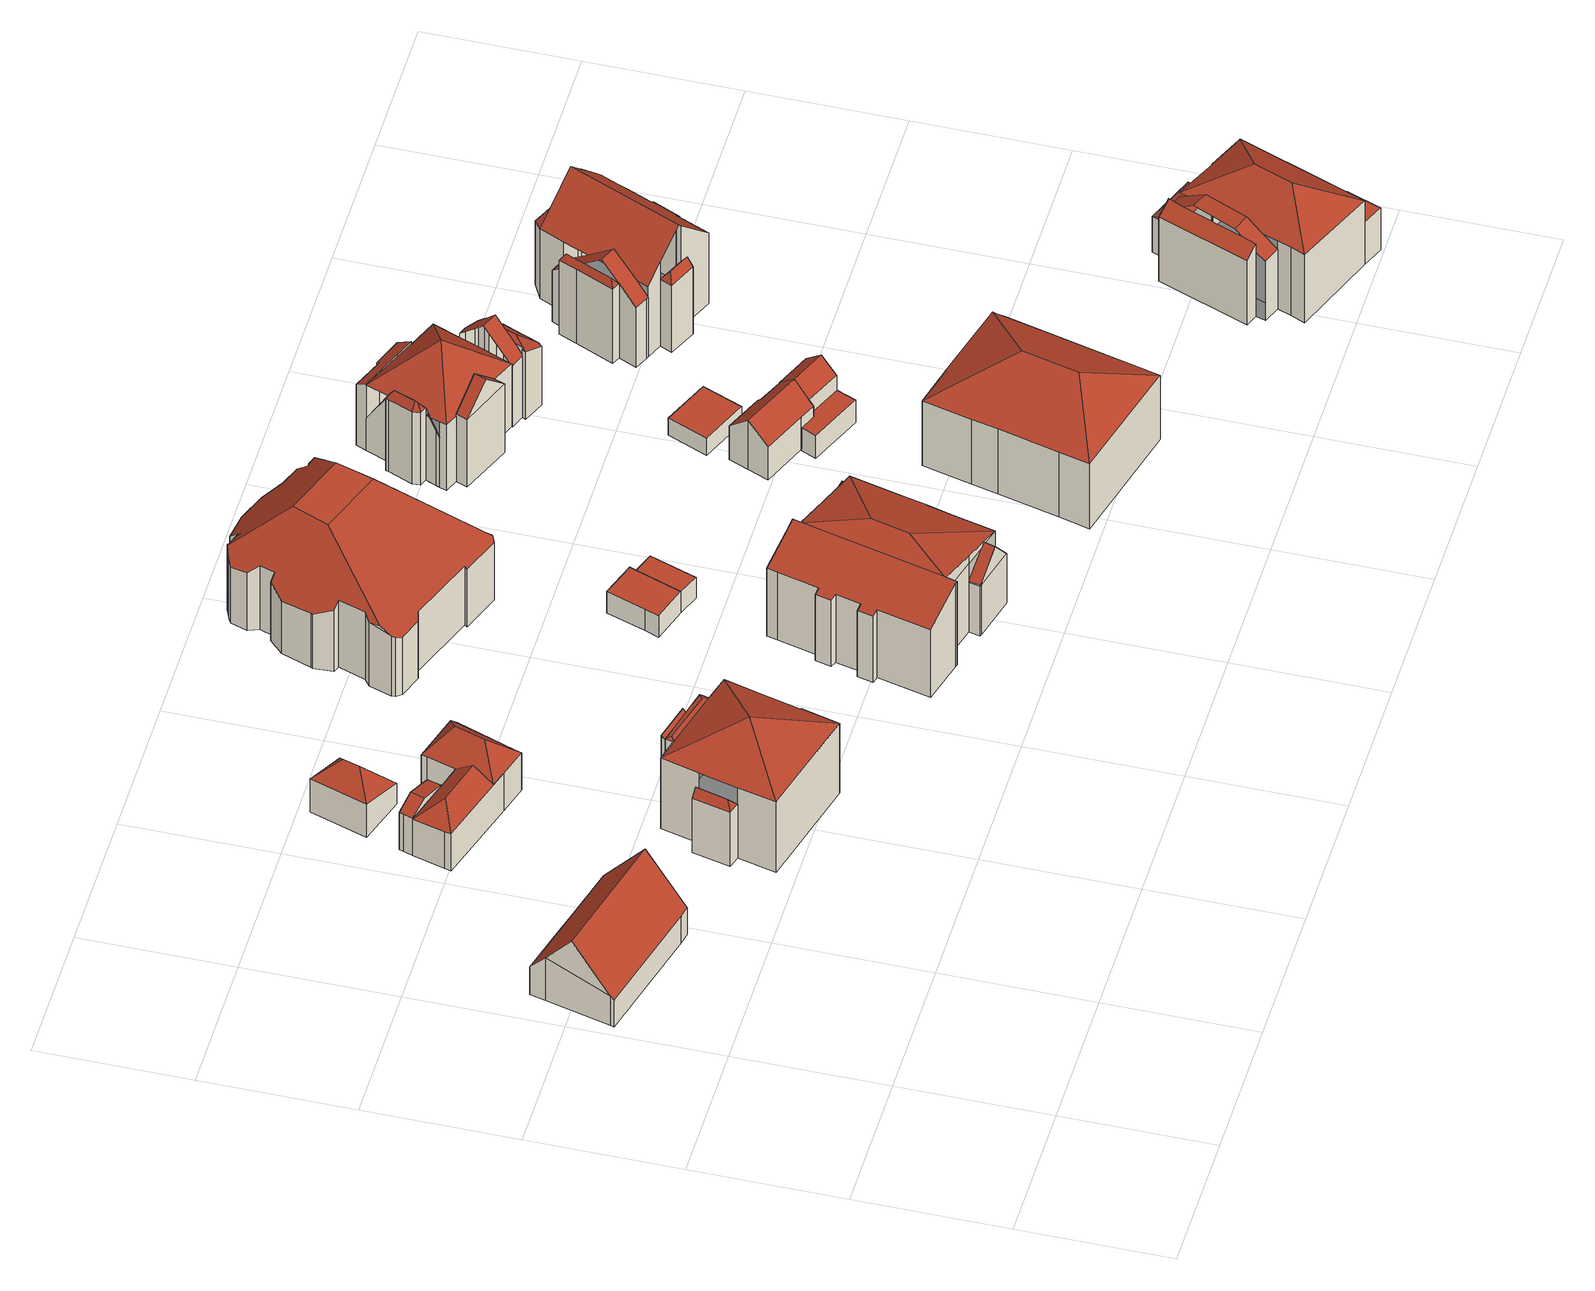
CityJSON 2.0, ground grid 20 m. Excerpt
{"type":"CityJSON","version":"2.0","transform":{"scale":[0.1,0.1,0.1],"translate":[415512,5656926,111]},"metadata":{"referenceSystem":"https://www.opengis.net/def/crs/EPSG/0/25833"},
"CityObjects":{
"building1":{"type":"Building","attributes":{"Dachtyp_tdc":"tdcFreeFormRoof","Gemeindeschluessel":14612000,"Dachneigung":51.01,"QualitaetDacherkennung":74,"Geometrietyp2DReferenz":"3000","measuredHeight":11.32,"function":"31001_9998","roofType":"5000"},"geometry":[{"type":"Solid","lod":"2","boundaries":[[[[0,1,2,3]],[[1,4,5,2]],[[4,6,7,5]],[[6,8,9,7]],[[8,10,11,9]],[[10,12,13,11]],[[12,14,15,13]],[[14,16,17,15]],[[16,0,3,17]],[[16,14,18,19,1,0]],[[18,12,10,8,6,4,19]],[[14,12,18]],[[4,1,19]],[[3,2,5,7,9,11,13,15,17]]]],"semantics":{"surfaces":[{"type":"WallSurface"},{"type":"RoofSurface"},{"type":"GroundSurface"}],"values":[[0,0,0,0,0,0,0,0,0,1,1,0,0,2]]}}]},
"building2":{"type":"Building","attributes":{"Gemeindeschluessel":14612000,"Geometrietyp2DReferenz":"3000","function":"31001_9998","roofType":"9999"},"children":["building2-1","building2-2","building2-3","building2-4","building2-5"]},
"building2-1":{"type":"BuildingPart","attributes":{"Dachtyp_tdc":"tdcPolyFlatRoof","Dachneigung":0,"QualitaetDacherkennung":44,"Geometrietyp2DReferenz":"3000","measuredHeight":8.8,"roofType":"1000"},"parents":["building2"],"geometry":[{"type":"MultiSurface","lod":"2","boundaries":[[[20,21,22,23]],[[21,24,25,22]],[[24,26,27,25]],[[26,28,29,27]],[[28,26,24,21,20]],[[23,22,25,27,29]]],"semantics":{"surfaces":[{"type":"WallSurface"},{"type":"RoofSurface"},{"type":"GroundSurface"}],"values":[0,0,0,0,1,2]}}]},
"building2-2":{"type":"BuildingPart","attributes":{"Dachtyp_tdc":"tdcPolyFlatRoof","Dachneigung":46.73,"QualitaetDacherkennung":47,"Geometrietyp2DReferenz":"3000","measuredHeight":9.84,"roofType":"2100"},"parents":["building2"],"geometry":[{"type":"MultiSurface","lod":"2","boundaries":[[[30,31,32,33]],[[34,35,36,37]],[[35,30,33,36]],[[35,34,31,30]],[[33,32,37,36]]],"semantics":{"surfaces":[{"type":"WallSurface"},{"type":"RoofSurface"},{"type":"GroundSurface"}],"values":[0,0,0,1,2]}}]},
"building2-3":{"type":"BuildingPart","attributes":{"Dachtyp_tdc":"tdcTentRoof","Dachneigung":27.14,"QualitaetDacherkennung":85,"Geometrietyp2DReferenz":"3000","measuredHeight":15.43,"roofType":"3500"},"parents":["building2"],"geometry":[{"type":"MultiSurface","lod":"2","boundaries":[[[38,39,40,41]],[[39,42,40]],[[43,44,45,46,47]],[[44,48,49,45]],[[48,50,51,49]],[[52,53,54,55,56,57]],[[38,52,57]],[[44,43,39,38,57]],[[56,58,50,48,44,57]],[[59,60,23,29,27,61,41,40,46,45,49]],[[58,59,62]],[[58,56,60,59]],[[56,55,23,60]],[[55,20,23]],[[54,53,27,29,28]],[[53,52,61,27]],[[52,38,41,61]]],"semantics":{"surfaces":[{"type":"WallSurface"},{"type":"RoofSurface"},{"type":"GroundSurface"}],"values":[0,0,0,0,0,1,1,1,1,2,0,0,0,0,0,0,0]}}]},
"building2-4":{"type":"BuildingPart","attributes":{"Dachtyp_tdc":"tdcFreeFormRoof","Dachneigung":53.47,"QualitaetDacherkennung":3,"Geometrietyp2DReferenz":"3000","measuredHeight":9.96,"roofType":"5000"},"parents":["building2"],"geometry":[{"type":"MultiSurface","lod":"2","boundaries":[[[42,63,64,40]],[[63,65,66,64]],[[65,47,46,66]],[[67,65,63,68]],[[68,63,42]],[[42,47,67,68]],[[65,67,47]],[[64,66,46,40]]],"semantics":{"surfaces":[{"type":"WallSurface"},{"type":"RoofSurface"},{"type":"GroundSurface"}],"values":[0,0,0,1,1,1,0,2]}}]},
"building2-5":{"type":"BuildingPart","attributes":{"Dachtyp_tdc":"tdcFreeFormRoof","Dachneigung":20.37,"QualitaetDacherkennung":21,"Geometrietyp2DReferenz":"3000","measuredHeight":11.45,"roofType":"5000"},"parents":["building2"],"geometry":[{"type":"MultiSurface","lod":"2","boundaries":[[[69,34,37]],[[70,32,31]],[[70,71,72,32]],[[71,62,59,72]],[[51,73,74,49]],[[73,69,37,74]],[[62,71,75]],[[71,70,69,73,76,75]],[[73,51,76]],[[51,62,75,76]],[[37,32,72,59,49,74]]],"semantics":{"surfaces":[{"type":"WallSurface"},{"type":"RoofSurface"},{"type":"GroundSurface"}],"values":[0,0,0,0,0,0,1,1,1,1,2]}}]},
"building3":{"type":"Building","attributes":{"Gemeindeschluessel":14612000,"Geometrietyp2DReferenz":"3000","function":"31001_9998","roofType":"9999"},"children":["building3-1","building3-2","building3-3"]},
"building3-1":{"type":"BuildingPart","attributes":{"Dachtyp_tdc":"tdcHipAndGableRoof","Dachneigung":32.2,"QualitaetDacherkennung":70,"Geometrietyp2DReferenz":"3000","measuredHeight":7.79,"roofType":"5000"},"parents":["building3"],"geometry":[{"type":"MultiSurface","lod":"2","boundaries":[[[77,78,79,80]],[[78,81,82,79]],[[81,83,84,82]],[[83,85,86,84]],[[87,88,89,90]],[[85,83,81,91]],[[81,78,77,92,93,91]],[[93,94,88,87,85,91]],[[95,96,80,79,82,84,86,90,89]]],"semantics":{"surfaces":[{"type":"WallSurface"},{"type":"RoofSurface"},{"type":"GroundSurface"}],"values":[0,0,0,0,0,1,1,1,2]}}]},
"building3-2":{"type":"BuildingPart","attributes":{"Dachtyp_tdc":"tdcGableRoof","Dachneigung":15.29,"QualitaetDacherkennung":46,"Geometrietyp2DReferenz":"3000","measuredHeight":7.12,"roofType":"3100"},"parents":["building3"],"geometry":[{"type":"MultiSurface","lod":"2","boundaries":[[[97,98,99,100]],[[98,101,87,90,99]],[[102,103,104,86,85]],[[103,105,106,104]],[[105,97,100,106]],[[107,105,103,102,108]],[[109,110,107,108,111]],[[98,109,111,101]],[[101,111,108,102]],[[97,110,109,98]],[[105,107,110,97]],[[100,99,90,86,104,106]]],"semantics":{"surfaces":[{"type":"WallSurface"},{"type":"RoofSurface"},{"type":"GroundSurface"}],"values":[0,0,0,0,0,1,1,0,0,0,0,2]}}]},
"building3-3":{"type":"BuildingPart","attributes":{"Dachtyp_tdc":"tdcFreeFormRoof","Dachneigung":42.94,"QualitaetDacherkennung":21,"Geometrietyp2DReferenz":"3000","measuredHeight":9.17,"roofType":"5000"},"parents":["building3"],"geometry":[{"type":"MultiSurface","lod":"2","boundaries":[[[112,113,114,115]],[[113,116,117,114]],[[116,118,119,117]],[[118,120,121,119]],[[120,78,79,121]],[[78,77,80,79]],[[122,123,124,89,88]],[[123,112,115,124]],[[92,77,78,120,125]],[[120,118,116,113,126,125]],[[113,112,126]],[[112,123,122,94,127,92,125,126]],[[115,114,117,119,121,79,80,96,95,89,124]]],"semantics":{"surfaces":[{"type":"WallSurface"},{"type":"RoofSurface"},{"type":"GroundSurface"}],"values":[0,0,0,0,0,0,0,0,1,1,1,1,2]}}]},
"building4":{"type":"Building","attributes":{"Dachtyp_tdc":"tdcHipRoof","Gemeindeschluessel":14612000,"Dachneigung":48.96,"QualitaetDacherkennung":62,"Geometrietyp2DReferenz":"3000","measuredHeight":7.81,"function":"31001_9998","roofType":"3200"},"geometry":[{"type":"Solid","lod":"2","boundaries":[[[[128,129,130,131]],[[129,132,133,130]],[[132,134,135,133]],[[134,128,131,135]],[[132,129,136]],[[128,134,137]],[[129,128,137,136]],[[134,132,136,137]],[[131,130,133,135]]]],"semantics":{"surfaces":[{"type":"WallSurface"},{"type":"RoofSurface"},{"type":"GroundSurface"}],"values":[[0,0,0,0,1,1,1,1,2]]}}]},
"building5":{"type":"Building","attributes":{"Gemeindeschluessel":14612000,"Geometrietyp2DReferenz":"3000","function":"31001_9998","roofType":"9999"},"children":["building5-1","building5-2","building5-3","building5-4","building5-5"]},
"building5-1":{"type":"BuildingPart","attributes":{"Dachtyp_tdc":"tdcPolyFlatRoof","Dachneigung":8.29,"QualitaetDacherkennung":26,"Geometrietyp2DReferenz":"3000","measuredHeight":9.78,"roofType":"2100"},"parents":["building5"],"geometry":[{"type":"MultiSurface","lod":"2","boundaries":[[[138,139,140,141]],[[139,142,143,140]],[[142,144,145,143]],[[144,146,147,145]],[[146,144,142,139,138]],[[141,140,143,145,147]]],"semantics":{"surfaces":[{"type":"WallSurface"},{"type":"RoofSurface"},{"type":"GroundSurface"}],"values":[0,0,0,0,1,2]}}]},
"building5-2":{"type":"BuildingPart","attributes":{"Dachtyp_tdc":"tdcGableRoof","Dachneigung":42.29,"QualitaetDacherkennung":9,"Geometrietyp2DReferenz":"3000","measuredHeight":11.62,"roofType":"3100"},"parents":["building5"],"geometry":[{"type":"MultiSurface","lod":"2","boundaries":[[[148,149,150,151]],[[149,152,153,150]],[[152,154,155,153]],[[156,148,151,157]],[[156,158,159,160,148]],[[161,162,160,159,163,164]],[[152,161,164,154]],[[149,162,161,152]],[[148,160,162,149]],[[151,150,153,155,157]]],"semantics":{"surfaces":[{"type":"WallSurface"},{"type":"RoofSurface"},{"type":"GroundSurface"}],"values":[0,0,0,0,1,1,0,0,0,2]}}]},
"building5-3":{"type":"BuildingPart","attributes":{"Dachtyp_tdc":"tdcFreeFormRoof","Dachneigung":37.3,"QualitaetDacherkennung":18,"Geometrietyp2DReferenz":"3000","measuredHeight":4,"roofType":"5000"},"parents":["building5"],"geometry":[{"type":"MultiSurface","lod":"2","boundaries":[[[165,166,167,168]],[[166,169,170,167]],[[169,171,172,170]],[[173,171,169]],[[174,173,169,166]],[[174,166,165]],[[173,174,165,171]],[[168,167,170,172]]],"semantics":{"surfaces":[{"type":"WallSurface"},{"type":"RoofSurface"},{"type":"GroundSurface"}],"values":[0,0,0,0,1,1,1,2]}}]},
"building5-4":{"type":"BuildingPart","attributes":{"Dachtyp_tdc":"tdcPolyFlatRoof","Dachneigung":21.59,"QualitaetDacherkennung":48,"Geometrietyp2DReferenz":"3000","measuredHeight":13.67,"roofType":"2100"},"parents":["building5"],"geometry":[{"type":"MultiSurface","lod":"2","boundaries":[[[175,176,177,178]],[[175,179,180,176]],[[179,181,182,180]],[[181,183,184,182]],[[183,185,186,184]],[[185,187,188,186]],[[187,189,190,188]],[[189,191,192,190]],[[191,193,194,192]],[[193,195,196,194]],[[195,197,198,196]],[[197,199,200,198]],[[199,201,202,200]],[[201,203,204,202]],[[203,205,206,204]],[[205,207,208,206]],[[207,209,210,208]],[[209,211,212,210]],[[209,207,205,203,201,199,197,195,193,191,189,187,185,183,181,179,175]],[[176,180,182,184,186,188,190,192,194,196,198,200,202,204,206,208,210]]],"semantics":{"surfaces":[{"type":"WallSurface"},{"type":"RoofSurface"},{"type":"GroundSurface"}],"values":[0,0,0,0,0,0,0,0,0,0,0,0,0,0,0,0,0,0,1,2]}}]},
"building5-5":{"type":"BuildingPart","attributes":{"Dachtyp_tdc":"tdcHipRoof","Dachneigung":21.7,"QualitaetDacherkennung":45,"Geometrietyp2DReferenz":"3000","measuredHeight":14.45,"roofType":"3200"},"parents":["building5"],"geometry":[{"type":"MultiSurface","lod":"2","boundaries":[[[212,213,138,141,210]],[[214,215,168,147,146]],[[215,165,168]],[[216,217,218,172,171]],[[217,219,156,157,218]],[[220,177,176,155,154,164]],[[214,221,211,222]],[[178,223,219,224]],[[211,178,224,222]],[[217,216,215,214,222,224,219]],[[220,223,178,177]],[[219,223,220,163,158]],[[212,211,221,213]],[[213,221,214]],[[210,141,147,168,172,218,157,155,176]]],"semantics":{"surfaces":[{"type":"WallSurface"},{"type":"RoofSurface"},{"type":"GroundSurface"}],"values":[0,0,0,0,0,0,1,1,1,1,0,0,0,0,2]}}]},
"building6":{"type":"Building","attributes":{"Dachtyp_tdc":"tdcPolyFlatRoof","Gemeindeschluessel":14612000,"Dachneigung":0,"QualitaetDacherkennung":77,"Geometrietyp2DReferenz":"3000","measuredHeight":3.5,"function":"31001_9998","roofType":"1000"},"geometry":[{"type":"Solid","lod":"2","boundaries":[[[[225,226,227,228]],[[226,229,230,227]],[[229,231,232,230]],[[231,233,234,232]],[[233,235,236,234]],[[235,225,228,236]],[[235,233,231,229,226,225]],[[228,227,230,232,234,236]]]],"semantics":{"surfaces":[{"type":"WallSurface"},{"type":"RoofSurface"},{"type":"GroundSurface"}],"values":[[0,0,0,0,0,0,1,2]]}}]},
"building7":{"type":"Building","attributes":{"Dachtyp_tdc":"tdcFreeFormRoof","Gemeindeschluessel":14612000,"Dachneigung":26.43,"QualitaetDacherkennung":28,"Geometrietyp2DReferenz":"3000","measuredHeight":16.32,"function":"31001_9998","roofType":"5000"},"geometry":[{"type":"Solid","lod":"2","boundaries":[[[[237,238,239,240]],[[238,241,242,239]],[[241,243,244,242]],[[243,245,246,244]],[[245,247,248,246]],[[247,249,250,248]],[[249,251,252,250]],[[251,253,254,252]],[[253,255,256,254]],[[255,257,258,256]],[[257,259,260,258]],[[259,261,262,260]],[[261,263,264,262]],[[263,265,266,264]],[[265,267,268,266]],[[267,269,270,268]],[[269,271,272,270]],[[271,273,274,272]],[[273,275,276,274]],[[275,277,278,276]],[[277,279,280,278]],[[279,281,282,280]],[[281,283,284,282]],[[283,285,286,284]],[[285,287,288,286]],[[287,289,290,288]],[[289,291,292,290]],[[291,293,294,292]],[[293,295,296,294]],[[295,297,298,296]],[[297,299,300,298]],[[299,301,302,300]],[[301,303,304,302]],[[303,305,306,304]],[[305,307,308,306]],[[307,309,310,308]],[[309,311,312,310]],[[311,313,314,312]],[[313,315,316,314]],[[315,317,318,316]],[[317,319,320,318]],[[319,321,322,320]],[[321,237,240,322]],[[323,287,285,283,281,279,277,275,273,271,269,267,324,325,326]],[[307,305,303,301,299,297,295,293,291,289,323,326,327,328]],[[327,329,330,237,321,319,317,315,313,311,309,328]],[[329,325,324,265,263,261,259,257,255,253,251,249,247,245,243,241,238,330]],[[327,326,325,329]],[[289,287,323]],[[238,237,330]],[[267,265,324]],[[309,307,328]],[[240,239,242,244,246,248,250,252,254,256,258,260,262,264,266,268,270,272,274,276,278,280,282,284,286,288,290,292,294,296,298,300,302,304,306,308,310,312,314,316,318,320,322]]]],"semantics":{"surfaces":[{"type":"WallSurface"},{"type":"RoofSurface"},{"type":"GroundSurface"}],"values":[[0,0,0,0,0,0,0,0,0,0,0,0,0,0,0,0,0,0,0,0,0,0,0,0,0,0,0,0,0,0,0,0,0,0,0,0,0,0,0,0,0,0,0,1,1,1,1,1,0,0,0,0,2]]}}]},
"building8":{"type":"Building","attributes":{"Dachtyp_tdc":"tdcPolyFlatRoof","Gemeindeschluessel":14612000,"Dachneigung":0,"QualitaetDacherkennung":54,"Geometrietyp2DReferenz":"3000","measuredHeight":3.42,"function":"31001_9998","roofType":"1000"},"geometry":[{"type":"Solid","lod":"2","boundaries":[[[[331,332,234,236]],[[332,333,334,234]],[[333,335,336,334]],[[335,331,236,336]],[[335,333,332,331]],[[236,234,334,336]]]],"semantics":{"surfaces":[{"type":"WallSurface"},{"type":"RoofSurface"},{"type":"GroundSurface"}],"values":[[0,0,0,0,1,2]]}}]},
"building9":{"type":"Building","attributes":{"name":"Architektenkammer Sachsen Haus der Architekten","Gemeindeschluessel":14612000,"Geometrietyp2DReferenz":"3000","function":"31001_3010","roofType":"9999"},"children":["building9-1","building9-2","building9-3"]},
"building9-1":{"type":"BuildingPart","attributes":{"Dachtyp_tdc":"tdcFreeFormRoof","Dachneigung":59.93,"QualitaetDacherkennung":36,"Geometrietyp2DReferenz":"3000","measuredHeight":4.04,"roofType":"5000"},"parents":["building9"],"geometry":[{"type":"MultiSurface","lod":"2","boundaries":[[[337,338,339,340]],[[341,342,343,344]],[[342,337,340,343]],[[345,342,341]],[[346,345,341,338]],[[346,338,337]],[[345,346,337,342]],[[340,339,344,343]]],"semantics":{"surfaces":[{"type":"WallSurface"},{"type":"RoofSurface"},{"type":"GroundSurface"}],"values":[0,0,0,1,1,1,1,2]}}]},
"building9-2":{"type":"BuildingPart","attributes":{"Dachtyp_tdc":"tdcHipRoof","Dachneigung":29.48,"QualitaetDacherkennung":61,"Geometrietyp2DReferenz":"3000","measuredHeight":15.43,"roofType":"3200"},"parents":["building9"],"geometry":[{"type":"MultiSurface","lod":"2","boundaries":[[[347,348,349,350]],[[348,351,352,353,349]],[[354,355,356,357,358]],[[355,359,360,356]],[[359,361,362,360]],[[361,363,364,362]],[[363,365,366,364]],[[365,367,368,366]],[[367,347,350,368]],[[363,361,369]],[[354,351,348,370]],[[361,359,355,354,370,369]],[[348,347,367,365,363,369,370]],[[350,349,353,357,356,360,362,364,366,368]]],"semantics":{"surfaces":[{"type":"WallSurface"},{"type":"RoofSurface"},{"type":"GroundSurface"}],"values":[0,0,0,0,0,0,0,0,0,1,1,1,1,2]}}]},
"building9-3":{"type":"BuildingPart","attributes":{"Dachtyp_tdc":"tdcPolyFlatRoof","Dachneigung":0,"QualitaetDacherkennung":35,"Geometrietyp2DReferenz":"3000","measuredHeight":3.12,"roofType":"1000"},"parents":["building9"],"geometry":[{"type":"MultiSurface","lod":"2","boundaries":[[[371,358,357,372]],[[352,373,341,344,353]],[[374,371,372,339,338]],[[374,373,352,358,371]],[[372,357,353,344,339]]],"semantics":{"surfaces":[{"type":"WallSurface"},{"type":"RoofSurface"},{"type":"GroundSurface"}],"values":[0,0,0,1,2]}}]},
"building10":{"type":"Building","attributes":{"Gemeindeschluessel":14612000,"Geometrietyp2DReferenz":"3000","function":"31001_9998","roofType":"9999"},"children":["building10-1","building10-2"]},
"building10-1":{"type":"BuildingPart","attributes":{"Dachtyp_tdc":"tdcGableRoof","Dachneigung":44.21,"QualitaetDacherkennung":75,"Geometrietyp2DReferenz":"3000","measuredHeight":8.15,"roofType":"3100"},"parents":["building10"],"geometry":[{"type":"MultiSurface","lod":"2","boundaries":[[[375,376,377,378,379]],[[376,380,381,377]],[[380,382,383,381]],[[380,376,384]],[[376,375,385,386,384]],[[382,380,384,386]],[[378,377,381,383,387]]],"semantics":{"surfaces":[{"type":"WallSurface"},{"type":"RoofSurface"},{"type":"GroundSurface"}],"values":[0,0,0,0,1,1,2]}}]},
"building10-2":{"type":"BuildingPart","attributes":{"Dachtyp_tdc":"tdcGableRoof","Dachneigung":44.23,"QualitaetDacherkennung":72,"Geometrietyp2DReferenz":"3000","measuredHeight":8.15,"roofType":"3100"},"parents":["building10"],"geometry":[{"type":"MultiSurface","lod":"2","boundaries":[[[388,379,378,389]],[[382,390,391,383]],[[390,392,393,391]],[[392,394,395,393]],[[394,396,397,395]],[[396,398,399,397]],[[398,400,401,399]],[[400,388,389,401]],[[396,394,392,390,382,386]],[[386,385,402,379,388,400,398,396]],[[389,378,387,383,391,393,395,397,399,401]]],"semantics":{"surfaces":[{"type":"WallSurface"},{"type":"RoofSurface"},{"type":"GroundSurface"}],"values":[0,0,0,0,0,0,0,0,1,1,2]}}]},
"building11":{"type":"Building","attributes":{"Dachtyp_tdc":"tdcPolyFlatRoof","Gemeindeschluessel":14612000,"Dachneigung":0,"QualitaetDacherkennung":57,"Geometrietyp2DReferenz":"3000","measuredHeight":3.63,"function":"31001_9998","roofType":"1000"},"geometry":[{"type":"Solid","lod":"2","boundaries":[[[[403,404,405,406]],[[404,407,408,405]],[[407,409,410,408]],[[409,411,412,410]],[[411,413,414,412]],[[413,403,406,414]],[[413,411,409,407,404,403]],[[406,405,408,410,412,414]]]],"semantics":{"surfaces":[{"type":"WallSurface"},{"type":"RoofSurface"},{"type":"GroundSurface"}],"values":[[0,0,0,0,0,0,1,2]]}}]},
"building12":{"type":"Building","attributes":{"Gemeindeschluessel":14612000,"Geometrietyp2DReferenz":"3000","function":"31001_9998","roofType":"9999"},"children":["building12-1","building12-2","building12-3","building12-4","building12-5","building12-6"]},
"building12-1":{"type":"BuildingPart","attributes":{"Dachtyp_tdc":"tdcTentRoof","Dachneigung":43.11,"QualitaetDacherkennung":30,"Geometrietyp2DReferenz":"3000","measuredHeight":15.94,"roofType":"3500"},"parents":["building12"],"geometry":[{"type":"MultiSurface","lod":"2","boundaries":[[[415,416,417,418,419]],[[416,420,421,417]],[[420,422,423,421]],[[424,425,426,427]],[[425,428,429,426]],[[428,430,429]],[[431,432,433,434]],[[432,435,436,433]],[[416,415,437,438,435,432,439]],[[425,424,422,420,416,439]],[[440,441,442,443,444,428,425,439]],[[432,431,440,439]],[[436,445,418,417,421,423,427,426,429,446,447,448,434,433]]],"semantics":{"surfaces":[{"type":"WallSurface"},{"type":"RoofSurface"},{"type":"GroundSurface"}],"values":[0,0,0,0,0,0,0,0,1,1,1,1,2]}}]},
"building12-2":{"type":"BuildingPart","attributes":{"Dachtyp_tdc":"tdcFreeFormRoof","Dachneigung":45.08,"QualitaetDacherkennung":37,"Geometrietyp2DReferenz":"3000","measuredHeight":14.16,"roofType":"5000"},"parents":["building12"],"geometry":[{"type":"MultiSurface","lod":"2","boundaries":[[[449,419,418,450]],[[451,452,453,436,435]],[[452,454,455,453]],[[454,456,457,455]],[[456,458,459,457]],[[458,460,461,459]],[[460,462,461]],[[463,449,450]],[[464,460,458,456,454,452,451,465]],[[465,437,419,449,463,466,467,464]],[[418,445,436,453,455,457,459,461,468,469,450]]],"semantics":{"surfaces":[{"type":"WallSurface"},{"type":"RoofSurface"},{"type":"GroundSurface"}],"values":[0,0,0,0,0,0,0,0,1,1,2]}}]},
"building12-3":{"type":"BuildingPart","attributes":{"Dachtyp_tdc":"tdcGableRoof","Dachneigung":44.56,"QualitaetDacherkennung":55,"Geometrietyp2DReferenz":"3000","measuredHeight":14.7,"roofType":"3100"},"parents":["building12"],"geometry":[{"type":"MultiSurface","lod":"2","boundaries":[[[470,471,472,423,422]],[[471,473,474,472]],[[473,475,424,427,474]],[[473,471,476]],[[470,475,477]],[[471,470,477,476]],[[475,473,476,477]],[[423,472,474,427]]],"semantics":{"surfaces":[{"type":"WallSurface"},{"type":"RoofSurface"},{"type":"GroundSurface"}],"values":[0,0,0,0,0,1,1,2]}}]},
"building12-4":{"type":"BuildingPart","attributes":{"Dachtyp_tdc":"tdcFreeFormRoof","Dachneigung":59.5,"QualitaetDacherkennung":34,"Geometrietyp2DReferenz":"3000","measuredHeight":12.99,"roofType":"5000"},"parents":["building12"],"geometry":[{"type":"MultiSurface","lod":"2","boundaries":[[[430,478,479,429]],[[478,480,446,479]],[[480,481,482,446]],[[481,483,484,482]],[[483,485,486,484]],[[485,487,488,486]],[[487,489,447,488]],[[489,490,491,447]],[[490,492,448,491]],[[489,441,492,490,489,487,493]],[[487,485,483,494,493]],[[483,481,495,494]],[[481,480,478,430,444,480,495]],[[480,489,493,494,495]],[[479,446,482,484,486,488,447,491,448,447,446,429]]],"semantics":{"surfaces":[{"type":"WallSurface"},{"type":"RoofSurface"},{"type":"GroundSurface"}],"values":[0,0,0,0,0,0,0,0,0,1,1,1,1,1,2]}}]},
"building12-5":{"type":"BuildingPart","attributes":{"Dachtyp_tdc":"tdcPolyFlatRoof","Dachneigung":33.79,"QualitaetDacherkennung":25,"Geometrietyp2DReferenz":"3000","measuredHeight":10.91,"roofType":"2100"},"parents":["building12"],"geometry":[{"type":"MultiSurface","lod":"2","boundaries":[[[496,497,498,448]],[[497,499,500,498]],[[499,501,502,500]],[[501,503,504,502]],[[503,505,431,434,504]],[[503,501,499,497,496,505]],[[434,448,498,500,502,504]]],"semantics":{"surfaces":[{"type":"WallSurface"},{"type":"RoofSurface"},{"type":"GroundSurface"}],"values":[0,0,0,0,0,1,2]}}]},
"building12-6":{"type":"BuildingPart","attributes":{"Dachtyp_tdc":"tdcHipRoof","Dachneigung":43.49,"QualitaetDacherkennung":44,"Geometrietyp2DReferenz":"3000","measuredHeight":11.7,"roofType":"3200"},"parents":["building12"],"geometry":[{"type":"MultiSurface","lod":"2","boundaries":[[[462,506,507,461]],[[506,508,509,507]],[[508,510,511,509]],[[510,512,513,511]],[[512,514,515,513]],[[514,516,517,515]],[[516,518,463,450,517]],[[519,516,514,512,520]],[[508,506,462,521]],[[512,510,508,521,520]],[[519,518,516]],[[462,522,467,519,520,521]],[[461,507,509,511,513,515,517,450,469,468]]],"semantics":{"surfaces":[{"type":"WallSurface"},{"type":"RoofSurface"},{"type":"GroundSurface"}],"values":[0,0,0,0,0,0,0,1,1,1,1,1,2]}}]},
"building13":{"type":"Building","attributes":{"Dachtyp_tdc":"tdcPolyFlatRoof","Gemeindeschluessel":14612000,"Dachneigung":0,"QualitaetDacherkennung":58,"Geometrietyp2DReferenz":"3000","measuredHeight":2.75,"function":"31001_9998","roofType":"1000"},"geometry":[{"type":"Solid","lod":"2","boundaries":[[[[523,524,525,526]],[[524,527,528,525]],[[527,529,530,528]],[[529,523,526,530]],[[529,527,524,523]],[[526,525,528,530]]]],"semantics":{"surfaces":[{"type":"WallSurface"},{"type":"RoofSurface"},{"type":"GroundSurface"}],"values":[[0,0,0,0,1,2]]}}]},
"building14":{"type":"Building","attributes":{"Gemeindeschluessel":14612000,"Geometrietyp2DReferenz":"3000","function":"31001_9998","roofType":"9999"},"children":["building14-1","building14-2","building14-3","building14-4","building14-5"]},
"building14-1":{"type":"BuildingPart","attributes":{"Dachtyp_tdc":"tdcGableRoof","Dachneigung":39.94,"QualitaetDacherkennung":37,"Geometrietyp2DReferenz":"3000","measuredHeight":14.62,"roofType":"3100"},"parents":["building14"],"geometry":[{"type":"MultiSurface","lod":"2","boundaries":[[[531,532,533,534]],[[532,535,533]],[[536,537,538,539]],[[537,540,541,538]],[[542,543,544,545]],[[543,531,534,544]],[[546,547,540,537,536,548,549]],[[549,532,531,543,542,550,546]],[[534,533,551,539,538,541,552,545,544]]],"semantics":{"surfaces":[{"type":"WallSurface"},{"type":"RoofSurface"},{"type":"GroundSurface"}],"values":[0,0,0,0,0,0,1,1,2]}}]},
"building14-2":{"type":"BuildingPart","attributes":{"Dachtyp_tdc":"tdcFreeFormRoof","Dachneigung":53.88,"QualitaetDacherkennung":8,"Geometrietyp2DReferenz":"3000","measuredHeight":12.08,"roofType":"5000"},"parents":["building14"],"geometry":[{"type":"MultiSurface","lod":"2","boundaries":[[[553,554,555,556]],[[554,557,558,555]],[[557,559,560,558]],[[561,559,557]],[[562,561,557,554]],[[561,562,553,563,559]],[[553,562,554]],[[555,558,560,564,556]]],"semantics":{"surfaces":[{"type":"WallSurface"},{"type":"RoofSurface"},{"type":"GroundSurface"}],"values":[0,0,0,1,1,1,0,2]}}]},
"building14-3":{"type":"BuildingPart","attributes":{"Dachtyp_tdc":"tdcFreeFormRoof","Dachneigung":59.13,"QualitaetDacherkennung":36,"Geometrietyp2DReferenz":"3000","measuredHeight":13.1,"roofType":"5000"},"parents":["building14"],"geometry":[{"type":"MultiSurface","lod":"2","boundaries":[[[535,565,566,533]],[[565,567,568,566]],[[567,569,570,568]],[[569,571,536,539,570]],[[572,571,569]],[[569,567,565,573,572]],[[573,565,535]],[[572,573,535,574,548,571]],[[566,568,570,539,551,533]]],"semantics":{"surfaces":[{"type":"WallSurface"},{"type":"RoofSurface"},{"type":"GroundSurface"}],"values":[0,0,0,0,1,1,1,1,2]}}]},
"building14-4":{"type":"BuildingPart","attributes":{"Dachtyp_tdc":"tdcPolyFlatRoof","Dachneigung":27.57,"QualitaetDacherkennung":59,"Geometrietyp2DReferenz":"3000","measuredHeight":11.32,"roofType":"2100"},"parents":["building14"],"geometry":[{"type":"MultiSurface","lod":"2","boundaries":[[[575,576,577,578]],[[579,580,581,582]],[[580,575,578,581]],[[580,579,583,576,575]],[[578,577,584,582,581]]],"semantics":{"surfaces":[{"type":"WallSurface"},{"type":"RoofSurface"},{"type":"GroundSurface"}],"values":[0,0,0,1,2]}}]},
"building14-5":{"type":"BuildingPart","attributes":{"Dachtyp_tdc":"tdcGableRoof","Dachneigung":44.55,"QualitaetDacherkennung":73,"Geometrietyp2DReferenz":"3000","measuredHeight":17.21,"roofType":"3100"},"parents":["building14"],"geometry":[{"type":"MultiSurface","lod":"2","boundaries":[[[585,586,579,582,541,540]],[[587,577,576]],[[587,588,589,577]],[[588,590,591,589]],[[590,592,593,591]],[[592,594,595,593]],[[594,596,597,595]],[[596,598,599,597]],[[598,600,601,599]],[[600,602,603,601]],[[602,604,605,603]],[[604,606,607,605]],[[606,608,556,607]],[[608,553,556]],[[609,560,559]],[[609,610,542,545,560]],[[611,608,606,604,602,600,598,596,594,592,590,588,587,612]],[[612,586,585,547,613,550,610,609,611]],[[545,552,541,582,584,577,589,591,593,595,597,599,601,603,605,607,556,564,560]]],"semantics":{"surfaces":[{"type":"WallSurface"},{"type":"RoofSurface"},{"type":"GroundSurface"}],"values":[0,0,0,0,0,0,0,0,0,0,0,0,0,0,0,0,1,1,2]}}]},
"building15":{"type":"Building","attributes":{"Gemeindeschluessel":14612000,"Geometrietyp2DReferenz":"3000","function":"31001_9998","roofType":"9999"},"children":["building15-1","building15-2","building15-3","building15-4","building15-5"]},
"building15-1":{"type":"BuildingPart","attributes":{"Dachtyp_tdc":"tdcPolyFlatRoof","Dachneigung":33.34,"QualitaetDacherkennung":69,"Geometrietyp2DReferenz":"3000","measuredHeight":11.81,"roofType":"2100"},"parents":["building15"],"geometry":[{"type":"MultiSurface","lod":"2","boundaries":[[[614,615,616,617,618,619]],[[615,620,621,616]],[[620,622,623,621]],[[622,620,615,614,624,625]],[[617,616,621,623]]],"semantics":{"surfaces":[{"type":"WallSurface"},{"type":"RoofSurface"},{"type":"GroundSurface"}],"values":[0,0,0,1,2]}}]},
"building15-2":{"type":"BuildingPart","attributes":{"Dachtyp_tdc":"tdcHipRoof","Dachneigung":34.75,"QualitaetDacherkennung":62,"Geometrietyp2DReferenz":"3000","measuredHeight":14.62,"roofType":"3200"},"parents":["building15"],"geometry":[{"type":"MultiSurface","lod":"2","boundaries":[[[626,627,628,629,630]],[[627,631,632,628]],[[631,633,634,635,632]],[[636,637,638,639,640]],[[637,641,642,638]],[[641,643,644,645,642]],[[637,636,646]],[[631,627,626,647,648]],[[636,633,631,648,646]],[[647,649,650,643,641,637,646,648]],[[651,629,628,632,635,639,638,642,645]]],"semantics":{"surfaces":[{"type":"WallSurface"},{"type":"RoofSurface"},{"type":"GroundSurface"}],"values":[0,0,0,0,0,0,1,1,1,1,2]}}]},
"building15-3":{"type":"BuildingPart","attributes":{"Dachtyp_tdc":"tdcCutGableRoof","Dachneigung":3.27,"QualitaetDacherkennung":51,"Geometrietyp2DReferenz":"3000","measuredHeight":12.82,"roofType":"9999"},"parents":["building15"],"geometry":[{"type":"MultiSurface","lod":"2","boundaries":[[[644,652,653,645]],[[652,644,650,654,655,624,619]],[[656,657,625,658,659,649]],[[658,655,654,659]],[[645,653,617,623,660,651]]],"semantics":{"surfaces":[{"type":"WallSurface"},{"type":"RoofSurface"},{"type":"GroundSurface"}],"values":[0,1,1,1,2]}}]},
"building15-4":{"type":"BuildingPart","attributes":{"Dachtyp_tdc":"tdcPolyFlatRoof","Dachneigung":0,"QualitaetDacherkennung":50,"Geometrietyp2DReferenz":"3000","measuredHeight":6.84,"roofType":"1000"},"parents":["building15"],"geometry":[{"type":"MultiSurface","lod":"2","boundaries":[[[634,661,662,635]],[[661,663,664,662]],[[663,640,639,664]],[[640,663,661,634]],[[635,662,664,639]]],"semantics":{"surfaces":[{"type":"WallSurface"},{"type":"RoofSurface"},{"type":"GroundSurface"}],"values":[0,0,0,1,2]}}]},
"building15-5":{"type":"BuildingPart","attributes":{"Dachtyp_tdc":"tdcFreeFormRoof","Dachneigung":18.37,"QualitaetDacherkennung":33,"Geometrietyp2DReferenz":"3000","measuredHeight":6.32,"roofType":"5000"},"parents":["building15"],"geometry":[{"type":"MultiSurface","lod":"2","boundaries":[[[665,666,667,660]],[[666,668,669,667]],[[668,670,628,669]],[[670,630,629,628]],[[630,670,668,671]],[[668,666,672,671]],[[666,665,672]],[[665,673,630,671,672]],[[660,667,669,628,629,651,660,623]]],"semantics":{"surfaces":[{"type":"WallSurface"},{"type":"RoofSurface"},{"type":"GroundSurface"}],"values":[0,0,0,0,1,1,1,1,2]}}]}
},
"vertices":[
[4,541,55],[5,546,60],[5,546,12],[4,541,12],[27,631,82],[27,631,12],[32,652,57],[32,652,12],[107,633,56],[107,633,12],[125,628,56],[125,628,12],[206,607,57],[206,607,12],[179,498,55],[179,498,12],[163,501,55],[163,501,12],[193,553,125],[18,597,125],
[479,485,104],[495,481,104],[495,481,16],[479,485,16],[482,430,104],[482,430,16],[467,434,104],[467,434,16],[466,434,104],[466,434,16],
[448,574,114],[445,561,100],[445,561,16],[448,574,16],[394,573,99],[397,587,114],[397,587,16],[394,573,16],
[304,422,131],[316,472,131],[316,472,16],[304,422,16],[316,472,104],[329,523,131],[342,573,131],[342,573,16],[329,523,16],[329,523,104],[375,565,131],[375,565,16],[375,565,130],[375,565,128],[454,384,130],[467,434,130],[466,434,130],[479,485,130],[492,535,130],[397,479,170],[459,544,130],[459,544,16],[492,535,16],[454,384,16],[459,544,128],
[300,477,104],[300,477,16],[312,527,104],[312,527,16],[321,525,115],[310,483,115],
[394,573,128],[445,561,128],[462,557,128],[462,557,16],[378,577,128],[378,577,16],[454,552,130],[382,570,130],
[324,761,76],[324,760,76],[324,760,16],[324,761,16],[209,794,76],[209,794,16],[211,803,76],[211,803,16],[223,845,75],[223,845,16],[286,827,75],[318,818,75],[318,818,16],[286,827,16],[248,812,94],[303,767,76],[311,794,94],[318,816,76],[311,794,16],[303,767,16],
[291,845,76],[289,838,76],[289,838,16],[291,845,16],[286,827,76],[223,845,76],[227,857,76],[227,857,16],[229,863,76],[229,863,16],[255,856,87],[249,837,87],[289,838,77],[291,845,77],[286,827,77],
[331,863,76],[397,844,76],[397,844,16],[331,863,16],[395,836,76],[395,836,16],[367,758,76],[367,758,16],[364,749,76],[364,749,16],[318,818,76],[329,855,76],[329,855,16],[344,789,107],[356,828,108],[311,794,76],
[234,904,75],[259,980,75],[259,980,21],[234,904,21],[322,960,56],[322,960,21],[298,884,55],[298,884,21],[277,944,99],[270,922,99],
[806,496,106],[808,506,106],[808,506,17],[806,496,17],[826,501,108],[826,501,17],[871,490,115],[871,490,17],[868,480,115],[868,480,17],
[817,275,98],[758,290,98],[758,290,17],[817,275,17],[755,291,98],[755,291,17],[758,306,98],[758,306,17],[821,290,98],[821,290,17],[798,296,128],[794,297,133],[790,282,133],[755,291,100],[758,290,103],[789,298,128],[758,306,100],
[851,411,49],[872,406,49],[872,406,17],[851,411,17],[864,374,49],[864,374,17],[843,379,49],[843,379,17],[853,376,57],[860,404,57],
[704,320,154],[704,320,17],[704,320,128],[704,320,152],[700,305,154],[700,305,17],[697,306,153],[697,306,17],[638,321,128],[638,321,17],[655,391,128],[655,391,17],[646,393,125],[646,393,17],[651,414,125],[651,414,17],[660,412,128],[660,412,17],[668,445,128],[668,445,17],[660,448,125],[660,448,17],[665,469,125],[665,469,17],[674,467,128],[674,467,17],[687,521,128],[687,521,17],[691,535,128],[691,535,17],[736,524,147],[736,524,17],[754,520,154],[754,520,17],[751,510,154],[751,510,17],[751,510,152],[751,510,128],
[806,496,128],[868,480,128],[851,411,128],[843,379,128],[834,344,128],[834,344,17],[821,290,128],[758,306,128],[806,496,141],[770,429,162],[758,306,141],[757,378,162],
[655,658,53],[662,676,53],[662,676,18],[655,658,18],[680,728,53],[680,728,18],[727,712,53],[727,712,18],[724,704,53],[724,704,18],[702,643,53],[702,643,18],
[474,937,120],[484,967,126],[484,967,22],[474,937,22],[493,974,133],[493,974,22],[506,1010,131],[506,1010,22],[497,1013,122],[497,1013,22],[496,1039,110],[496,1039,22],[497,1041,110],[497,1041,22],[511,1081,107],[511,1081,22],[529,1099,118],[529,1099,22],[537,1096,127],[537,1096,22],[544,1116,126],[544,1116,22],[539,1130,116],[539,1130,22],[546,1152,113],[546,1152,22],[555,1157,121],[555,1157,22],[561,1159,125],[561,1159,22],[567,1162,128],[567,1162,22],[572,1160,128],[572,1160,22],[585,1155,129],[585,1155,22],[587,1151,131],[587,1151,22],[594,1166,116],[594,1166,22],[645,1165,101],[645,1165,22],[681,1150,103],[681,1150,22],[698,1128,117],[698,1128,22],[724,1118,118],[724,1118,22],[718,1103,132],[718,1103,22],[722,1103,132],[722,1103,22],[738,1098,126],[738,1098,22],[741,1097,123],[741,1097,22],[743,1092,117],[743,1092,22],[746,1087,112],[746,1087,22],[750,1078,104],[750,1078,22],[744,1060,105],[744,1060,22],[730,1053,119],[730,1053,22],[688,934,125],[688,934,22],[694,920,112],[694,920,22],[674,867,117],[674,867,22],[663,861,116],[663,861,22],[611,880,116],[611,880,22],[613,884,118],[613,884,22],[523,917,119],[523,917,22],[511,914,115],[511,914,22],[480,925,115],[480,925,22],[474,932,118],[474,932,22],[735,1099,131],[565,1161,129],[593,1088,185],[678,1058,185],[663,1008,185],[671,865,119],[573,1040,185],[479,952,128],
[702,643,52],[724,704,52],[753,694,52],[753,694,18],[731,632,52],[731,632,18],
[1147,430,33],[1144,418,33],[1144,418,3],[1147,430,3],[1092,430,33],[1095,443,33],[1095,443,3],[1092,430,3],[1100,435,44],[1139,425,44],
[1017,371,109],[1033,435,109],[1033,435,3],[1017,371,3],[1090,421,109],[1090,421,35],[1090,421,3],[1202,393,108],[1201,389,108],[1201,389,3],[1202,393,3],[1202,393,35],[1198,375,108],[1198,375,3],[1148,174,108],[1148,174,3],[979,216,109],[979,216,3],[989,256,109],[989,256,3],[1009,336,109],[1009,336,3],[1078,255,158],[1096,329,158],
[1204,402,35],[1204,402,3],[1092,430,35],[1144,418,35],
[1062,617,68],[1110,597,68],[1110,597,7],[1062,617,7],[1062,617,67],[1092,555,67],[1092,555,7],[1043,576,67],[1043,576,7],[1100,576,88],[1057,607,78],[1052,596,88],[1052,596,7],
[1030,631,67],[1030,631,7],[1041,570,60],[1041,570,7],[1019,579,60],[1019,579,7],[959,604,60],[959,604,7],[970,631,88],[970,631,7],[981,657,62],[981,657,7],[1032,636,62],[1032,636,7],[1061,617,68],
[1010,559,43],[1019,579,43],[1019,579,6],[1010,559,6],[1041,570,43],[1041,570,6],[1043,576,43],[1043,576,6],[1092,555,43],[1092,555,6],[1081,529,43],[1081,529,6],
[962,917,117],[962,918,118],[962,918,15],[962,917,15],[962,917,115],[925,932,120],[925,932,15],[924,931,119],[924,931,15],[855,958,121],[837,965,122],[837,965,15],[855,958,15],[840,974,122],[840,974,15],[840,974,96],[963,1041,119],[1004,1025,118],[1004,1025,15],[963,1041,15],[990,989,118],[990,989,15],[963,920,117],[977,956,118],[923,994,175],[879,1074,122],[868,1044,122],[865,1038,122],[848,993,122],[845,988,122],[977,956,15],[848,993,15],[865,1038,15],[879,1074,15],
[980,910,115],[980,910,15],[990,989,124],[1001,985,124],[1001,985,15],[1006,975,131],[1006,975,15],[1007,971,134],[1007,971,15],[1004,963,142],[1004,963,15],[1002,957,147],[1002,957,15],[1002,957,128],[980,910,114],[998,948,157],[977,956,157],[982,909,114],[987,921,128],[998,948,15],[982,909,15],
[924,931,126],[917,915,127],[917,915,15],[849,943,125],[849,943,15],[855,958,125],[884,929,162],[890,945,162],
[842,979,106],[842,979,15],[848,993,133],[838,997,133],[838,997,15],[837,1007,133],[837,1007,15],[851,1039,132],[851,1039,15],[852,1043,133],[852,1043,15],[865,1038,133],[866,1042,127],[866,1042,15],[879,1074,67],[856,1034,144],[845,1006,145],[844,1002,143],
[879,1074,124],[885,1088,114],[885,1088,15],[928,1071,114],[928,1071,15],[930,1075,111],[930,1075,15],[970,1060,111],[970,1060,15],[963,1041,124],
[1016,951,120],[1016,951,15],[1029,946,114],[1029,946,15],[1023,932,114],[1023,932,15],[1009,898,114],[1009,898,15],[1007,893,111],[1007,893,15],[978,905,126],[978,905,15],[980,910,126],[982,909,128],[998,922,132],[1004,938,132],[998,948,128],
[979,684,37],[1001,737,37],[1001,737,9],[979,684,9],[1064,711,37],[1064,711,9],[1042,658,37],[1042,658,9],
[1104,803,106],[1115,827,130],[1115,827,8],[1104,803,8],[1115,827,129],[1147,901,108],[1155,919,92],[1155,919,8],[1147,901,8],[1175,911,92],[1175,911,8],[1125,794,106],[1122,795,106],[1122,795,8],[1125,794,8],[1146,842,154],[1161,877,122],[1137,878,129],[1125,851,154],[1132,810,123],[1125,851,8],[1146,842,8],
[1183,769,117],[1177,753,117],[1177,753,8],[1183,769,8],[1140,769,117],[1140,769,8],[1147,785,117],[1147,785,8],[1150,774,129],[1180,761,129],[1179,771,117],[1179,771,8],
[1104,832,129],[1104,832,8],[1126,882,129],[1126,882,8],[1136,906,129],[1136,906,8],[1147,901,129],[1139,898,139],[1112,835,139],[1125,851,129],
[1244,941,111],[1256,914,121],[1256,914,8],[1244,941,8],[1189,943,121],[1212,955,111],[1212,955,8],[1189,943,8],[1243,920,121],[1243,920,8],
[1175,911,122],[1189,943,122],[1256,914,166],[1262,912,160],[1262,912,8],[1289,901,131],[1289,901,8],[1296,897,123],[1296,897,8],[1286,874,123],[1286,874,8],[1280,859,123],[1280,859,8],[1267,829,123],[1267,829,8],[1273,826,117],[1273,826,8],[1257,790,117],[1257,790,8],[1251,793,123],[1251,793,8],[1232,748,123],[1232,748,8],[1183,769,175],[1147,785,146],[1125,794,123],[1179,771,180],[1243,920,180],[1146,842,123],
[1382,119,119],[1365,125,106],[1365,125,1],[1382,119,1],[1382,119,98],[1382,119,106],[1411,245,106],[1411,245,1],[1430,238,120],[1430,238,1],[1390,137,119],[1422,218,119],
[1512,206,108],[1512,207,108],[1512,207,1],[1512,206,1],[1512,206,59],[1565,186,105],[1565,186,1],[1518,62,105],[1518,62,70],[1518,62,1],[1500,17,105],[1386,60,112],[1386,60,1],[1500,17,1],[1500,17,70],[1394,79,112],[1394,79,1],[1401,97,112],[1401,97,98],[1401,97,1],[1465,96,148],[1452,230,112],[1485,148,148],[1448,220,112],[1409,118,112],[1452,230,1],
[1378,106,98],[1378,106,1],[1417,139,126],[1394,147,126],[1452,230,105],[1430,238,105],[1416,204,130],[1438,195,130],[1444,232,1],
[1546,50,70],[1546,50,1],[1529,5,70],[1529,5,1],
[1444,232,59],[1457,265,59],[1457,265,1],[1525,239,59],[1525,239,1],[1512,207,59],[1513,225,65],[1454,248,65],[1452,230,59]
]}
